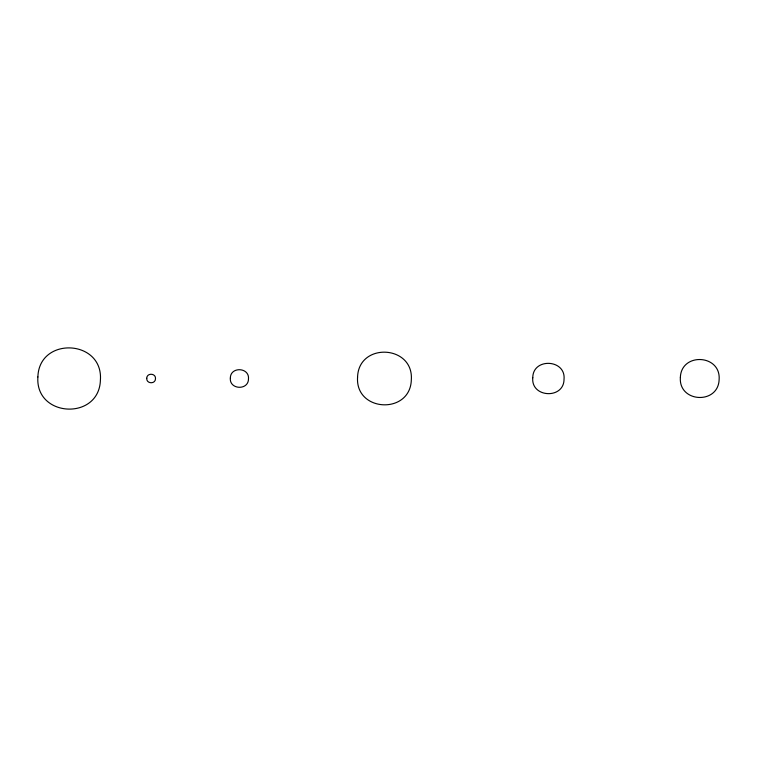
<?xml version="1.0" encoding="UTF-8"?>
<svg xmlns="http://www.w3.org/2000/svg" width="757" height="757" viewBox="0 0 757 757"><rect width="100%" height="100%" fill="white"/><g stroke="black" fill="none" stroke-linecap="round" stroke-linejoin="round"><path stroke-width="1.14" d="M37.888 376.967C35.04 417.665 99.252 420.826 100.407 380.033C103.255 339.335 39.042 336.174 37.888 376.967M146.744 378.282C146.205 383.913 155.488 384.376 155.497 378.718C156.046 373.087 146.754 372.624 146.744 378.282M230.346 378.055C229.21 389.723 248.457 390.669 248.476 378.945C249.602 367.277 230.365 366.331 230.346 378.055M357.569 377.175C355.118 412.187 410.332 414.902 411.325 379.825C413.776 344.813 358.553 342.098 357.569 377.175M532.777 377.734C530.827 397.841 564.003 399.478 564.031 379.266C565.981 359.159 532.805 357.522 532.777 377.734M680.363 377.544C678.603 402.781 718.412 404.74 719.131 379.456C720.891 354.219 681.082 352.26 680.363 377.544"/></g></svg>
